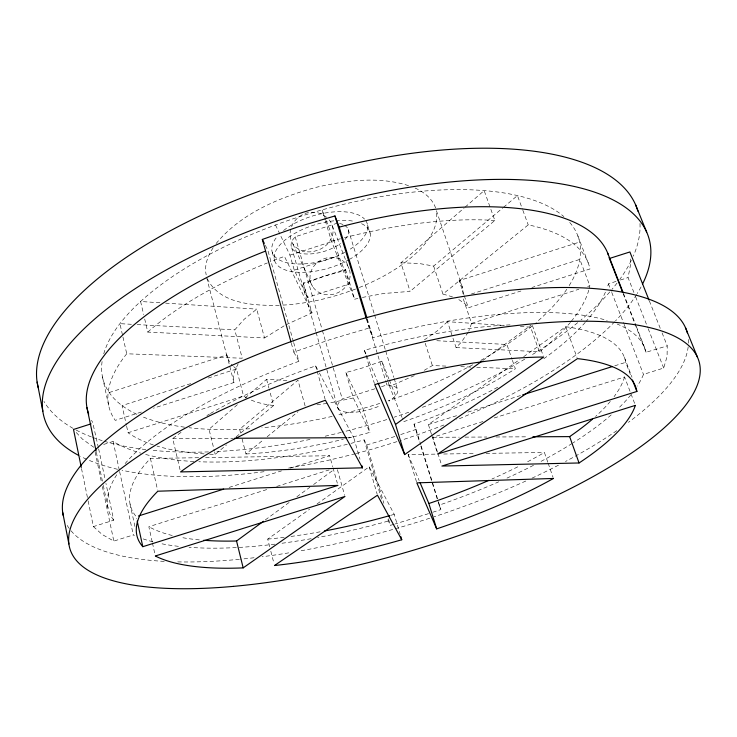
<?xml version="1.0" encoding="UTF-8"?>
<svg xmlns="http://www.w3.org/2000/svg" width="737" height="737" viewBox="0 0 737 737"><rect width="100%" height="100%" fill="white"/><g stroke="black" fill="none" stroke-linecap="round" stroke-linejoin="round"><path stroke-width="0.55" stroke-dasharray="3.69 2.76" d="M623.152 293.658L646.036 352.286L667.234 345.865L667.077 356.542L663.687 368.039L643.465 374.405L643.06 375.409A280.124 90.282 -16.6 0 1 637.247 386.151M463.297 298.936L471.569 323.386L468.732 331.208M616.058 281.405L608.43 283.837L608.099 284.97A271.796 105.75 -16.6 0 1 607.297 287.366M633.921 292.488L628.053 277.591L630.596 264.519L630.31 258.936M238.189 363.756L234.716 371.116L233.389 377.998L233.942 382.531L153.37 408.206M468.207 332.212L461.187 342.383L456.065 347.569L447.497 321.691L504.412 325.432M213.214 247.66C207.889 255.527 204.048 265.338 206.194 274.901M141.393 412.029L115.258 420.357A250.267 97.127 -16.6 0 1 125.631 355.151L126.736 353.778L242.224 358.228L234.771 329.844L243.929 319.499L256.716 309.135L264.528 337.951L147.769 332.092L144.692 318.983M337.491 223.118L295.196 236.789L292.782 239.7A29.738 13.773 -16.6 0 0 304.823 253.915A29.738 13.773 -16.6 0 0 340.853 243.21M216.116 243.532C241.017 213.389 278.945 197.627 315.758 187.419C346.344 180.307 379.463 175.922 409.873 186.083M198.668 457.714L150.422 458.451L149.233 459.695A257.895 82.894 -16.6 0 0 136.262 516.665L136.75 518.894M447.497 321.691L437.078 331.033L424.162 340.033M374.949 388.767L342.3 399.122L339.61 401.665A31.304 10.963 -16.6 0 0 346.786 412.241A31.304 10.963 -16.6 0 0 380.006 405.801M147.769 332.092L149.381 330.664A250.267 97.127 -16.6 0 1 267.393 262.916M237.369 404.677L209.022 429.266L214.403 451.108M245.108 397.971L266.582 379.334L287.817 380.532M362.355 297.435L383.406 293.547L410.094 291.355L400.91 262.823L464.218 207.908M465.084 207.152L484.163 190.607L494.84 220.464L410.094 291.355M400.91 262.823L418.662 263.413L433.651 266.066L502.606 208.055M503.482 207.327L517.448 195.572L522.45 209.17M209.603 454.185A250.267 97.127 -16.6 0 0 213.288 454.333L215.204 454.388L226.535 444.908M236.126 436.884L273.611 405.534L269.217 389.164M242.105 438.939L245.946 453.974L263.606 439.639M267.144 436.765L298.052 411.679M433.651 266.066L442.955 294.063L528.226 224.859L530.17 225.273A250.267 97.127 -16.6 0 1 589.978 268.968L531.902 287.504M532.013 326.003L529.267 328.232A248.065 101.052 -16.6 0 1 508.447 343.46L505.26 345.579A248.065 101.052 -16.6 0 1 479.004 361.379M456.065 347.569L539.364 351.752L540.811 350.628A250.267 97.127 -16.6 0 0 570.466 322.29M180.04 469.699L172.734 438.561L174.448 437.244A257.895 82.894 -16.6 0 1 181.422 432.112M265.32 519.907L289.457 502.219M296.882 496.775L309.881 487.249M313.594 484.531L334.008 469.561M482.799 360.513L531.082 325.128M269.696 546.808L267.724 539.106L309.604 509.258M317.048 503.951L369.163 466.816L394.231 514.343L400.182 534.463M431.504 434.406L428.409 424.576L519.944 359.343M523.685 356.68L565.712 326.721L567.665 326.988A257.895 82.894 -16.6 0 1 625.713 362.337L631.287 376.902M264.528 337.951L284.206 325.8M512.399 360.319L515.338 368.767L513.671 369.845A250.267 97.127 -16.6 0 1 403.729 421.656L402.439 418.459M446.005 366.096L432.37 365.57L422.375 371.42M547.794 462.228L544.413 452.481L542.672 453.485A257.895 82.894 -16.6 0 1 525.997 462.606M414.286 375.64L389.587 386.464L402.015 417.391M286.094 324.713L312.009 312.884L303.22 282.962L345.478 269.373L345.819 270.23L324.335 276.172L303.616 283.8M359.297 287.504C381.849 278.402 403.636 266.204 420.781 248.71C429.938 238.677 438.755 225.623 436.387 211.372M388.924 378.984L381.83 361.13L364.106 367.468L345.865 372.572L353.327 397.962L369.974 432.315A250.267 97.127 -16.6 0 1 348.61 438.018M291.318 343.249L293.787 352.083L331.06 339.278L369.173 328.011L372.977 337.647L376.238 336.772A280.124 90.282 -16.6 0 1 607.196 320.503M497.705 387.257A271.796 105.75 -16.6 0 1 416.147 423.388L414.019 424.143L416.027 429.422L400.237 434.71M293.676 342.585L298.909 361.277L295.795 362.429A280.124 90.282 -16.6 0 0 125.133 463.564M438.506 501.897L440.892 509.58L432.822 512.243M355.584 289.042C331.475 298.043 306.085 304.151 280.309 305.238M420.809 446.042L439.141 505.149L441.325 504.394A280.124 90.282 -16.6 0 0 498.728 481.814M394.802 436.525L366.74 444.955L364.152 439.878L361.968 440.477A271.796 105.75 -16.6 0 1 350.987 443.361M428.556 513.643L395.281 523.915M289.954 255.113L334.183 240.842L338.716 255.831L349.863 283.819L307.393 297.453L294.266 270.147L289.954 255.113L280.318 235.039M294.266 270.147L338.716 255.831M109.196 392.535L226.83 354.93L233.942 382.531M463.932 294.736L459.142 280.604L579.66 242.022M190.736 383.636L122.056 405.58L126.377 425.138M208.184 378.063L236.522 369.007L243.532 395.972L248.166 398.883M471.348 294.017L579.816 259.396L589.849 285.753A250.267 97.127 -16.6 0 1 589.37 287.927M458.801 299.563L465.222 304.031L468.354 307.78L520.948 290.995M126.626 426.226L128.063 432.748L243.532 395.972M471.569 323.386L578.895 289.236M587.656 286.453L589.849 285.753M103.641 444.448L113.111 441.435L114.217 442.099A271.796 105.75 -16.6 0 0 140.656 453.098M620.416 280.014L628.053 277.591M381.48 386.695L386.925 384.972L390.978 385.377A31.304 10.963 -16.6 0 1 388.952 401.158M88.136 500.92L93.387 526.605L113.71 520.193L105.944 483.389M229.115 487.406L281.543 470.879M290.286 468.124L329.614 455.733L332.7 466.724M428.409 424.576L458.009 415.244M467.875 412.13L520.488 395.539M614.75 365.801L625.713 362.337M152.209 541.888L148.846 526.715L267.955 489.202M276.697 486.457L329.144 469.93M437.529 452.205L432.84 437.29L483.232 421.426M494.186 417.98L624.561 376.957L634.981 404.327M93.387 526.605L102.185 534.509L113.82 541.087L133.314 534.951L134.41 535.467M394.203 524.237L390.343 525.361L387.017 517.835M387.984 521.123L385.746 521.75A280.124 90.282 -16.6 0 1 317.583 537.531M353.327 397.962L328.748 403.185M325.303 220.704L331.484 241.202L354.617 299.222L357.933 298.457M316.928 404.834L327.67 403.332M267.724 539.106L269.816 538.913A257.895 82.894 -16.6 0 0 284.169 537.319M245.946 453.974L248 453.863A250.267 97.127 -16.6 0 0 343.258 439.326M279.259 305.284C253.675 305.791 218.161 304.178 206.489 276.937L227.07 356.772L229.916 362.641L232.634 365.57M205.559 457.613L329.614 455.733M416.488 481.777L408.169 454.545L436.792 454.112M443.665 454.01L475.715 453.522M486.024 453.366L544.413 452.481M172.734 438.561L233.454 438.266M348.011 437.704L353.742 437.677L359.988 459.215M432.84 437.29L459.28 437.161M465.029 437.133L486.871 437.023M496.065 436.977L528.254 436.82M460.782 366.667L471.007 367.063M476.692 367.275L515.338 368.767M131.407 324.289L119.919 323.672L122.692 335.934M137.146 324.593L234.771 329.844M436.801 340.715L506.899 344.483L512.031 359.269M494.84 220.464L492.463 220.317A250.267 97.127 -16.6 0 0 344.428 237.719M159.947 302.769L140.592 301.497L143.669 314.607M165.641 303.147L256.716 309.135M520.35 326.482L530.594 327.154L539.364 351.752M273.611 405.534L265.817 404.466L256.273 402.107L249.18 399.288M339.49 223.541L341.48 223.956A29.738 13.773 -16.6 0 1 343.663 224.859M442.955 294.063L452.472 296.864M415.032 188.027C424.678 192.274 433.66 199.718 436.304 210.331L462.735 288.231L463.057 294.818M236.522 369.007L233.307 366.307M326.675 217.286L322.143 214.32A21.972 19.512 -14.9 0 0 305.698 213.214A21.981 19.374 -31.3 0 0 292.856 223.799L290.765 228.903A21.603 18.545 -45.9 0 0 296.173 247.568L300.521 250.193A21.972 19.374 -31.3 0 0 316.735 250.516A21.972 19.512 -14.9 0 0 330.075 240.658L332.304 235.895A21.594 18.959 1.2 0 0 328.923 219.58M93.82 447.285L82.47 439.151L75.865 432.085M459.142 280.604L460.385 282.142L462.735 288.231M113.71 520.193L113.129 519.428A280.124 90.282 -16.6 0 1 117.386 473.771M293.787 352.083L298.909 361.277M210.423 413.512A257.895 82.894 -16.6 0 1 315.629 365.884L318.845 371.945M319.379 372.959L353.742 437.677M265.329 245.329L267.817 250.221L293.363 341.48M312.009 312.884L284.436 256.384A250.267 97.127 -16.6 0 0 270.203 261.801M275.5 224.997L279.83 234.034M345.865 372.572L362.926 408.482L369.974 432.315M292.865 243.901L312.645 286.582M408.169 454.545L419.178 480.588M510.05 324.87A257.895 82.894 -16.6 0 0 364.41 350.342L366.178 354.58M366.63 355.639L377.74 382.116M649.361 300.917L660.453 328.849M662.075 332.848L667.234 345.865M389.339 380.034L396.423 397.879M635.598 296.744L647.759 327.606M648.173 328.665L663.687 368.039M439.141 505.149L440.892 509.58M325.809 219.515L322.051 209.916L324.98 219.626M326.233 220.584L334.183 240.842M623.474 293.538L635.92 325.404M636.335 326.473L644.635 347.717M332.369 225.918L349.025 268.683M608.43 283.837L611.314 291.29M611.728 292.359L623.677 323.257M624.092 324.326L643.465 374.405M577.845 235.849L588.255 263.026M624.34 357.242L631.977 377.197M522.837 210.22L528.226 224.859M565.712 326.721L577.062 357.565M532.39 325.496L543.289 355.989M548.171 463.306L553.054 477.383M464.301 295.823L468.354 307.78M425.185 343.23L432.37 365.57M367.487 224.794L370.149 233.233M437.87 453.264L441.214 463.923M431.845 435.503L437.004 451.882M416.027 429.422L420.79 444.789M421.131 445.894L438.165 500.792M414.019 424.143L419.454 441.656M348.233 229.483L374.239 313.833M374.58 314.929L385.387 349.983M385.727 351.079L393.834 377.372M394.166 378.468L397.547 389.422M381.83 361.13L387.966 381.186M388.298 382.236L389.587 386.464M367.302 319.057L372.977 337.647M366.74 318.909L385.912 381.665M386.252 382.77L386.925 384.972M366.492 319.222L369.173 328.011M345.478 269.373L354.617 299.222M364.41 350.342L365.699 354.626M366.022 355.695L374.424 383.544M366.74 444.955L383.876 503.334M388.408 518.756L390.343 525.361M364.152 439.878L381.867 500.266M369.163 466.816L377.141 494.103M295.196 236.789L322.115 329.55M322.428 330.655L342.3 399.122M303.22 282.962L307.393 297.453M291.695 247.743L315.768 331.328M316.09 332.424L337.942 408.307M315.629 365.884L316.846 370.177M317.159 371.255L325.109 399.196M337.399 469.662L344.667 495.384M333.013 467.82L337.334 483.205M272.303 252.376L274.698 260.907M305.118 405.949L297.96 380.2L239.626 429.266L240.723 433.568M266.582 379.334L268.922 388.067M270.82 551.212L273.924 563.317M214.67 452.205L215.204 454.388M122.95 337.049L126.736 353.778M150.422 458.451L157.589 490.114M646.036 352.286L645.833 351.383A280.124 90.282 -16.6 0 0 617.256 324.087M152.448 542.976L155.083 554.897M102.452 376.819L108.634 405.286M130.053 503.979L135.064 527.084M113.111 441.435L119.366 470.381M119.606 471.496L133.314 534.951M98.408 447.709L92.632 422.255A271.796 105.75 -16.6 0 1 91.48 420.302M98.647 448.824L105.004 478.93M96.344 452.315L103.042 484.181M103.281 485.314L108.256 508.963M95.11 451.919L101.42 482.016M102.36 486.475L113.82 541.087M81.503 468.539L87.906 499.806M226.83 354.93L227.07 356.772M639.983 223.504A312.562 128.339 -16.6 0 1 633.286 256.172M631.36 260.318A312.562 128.339 -16.6 0 1 619.734 279.434M617.026 283.072A312.562 128.339 -16.6 0 1 611.94 289.411M609.766 291.953A312.562 128.339 -16.6 0 1 581.014 319.904M577.688 322.668A312.562 128.339 -16.6 0 1 530.566 355.695M524.781 359.159A312.562 128.339 -16.6 0 1 421.619 407.607M408.795 412.232A312.562 128.339 -16.6 0 1 394.157 417.188M386.796 419.556A312.562 128.339 -16.6 0 1 342.41 432.103M341.295 432.389A312.562 128.339 -16.6 0 1 323.432 436.59M310.028 439.445A312.562 128.339 -16.6 0 1 215.112 451.624M208.47 451.901A312.562 128.339 -16.6 0 1 151.509 450.215M145.843 449.579A312.562 128.339 -16.6 0 1 104.322 441.288M102.203 440.643A312.562 128.339 -16.6 0 1 92.401 437.299M91.351 436.903A312.562 128.339 -16.6 0 1 74.05 428.925M73.101 428.39A312.562 128.339 -16.6 0 1 43.971 401.425M569.719 222.427A248.065 101.052 -16.6 0 1 568.835 286.159M566.808 289.254A248.065 101.052 -16.6 0 1 536.02 322.64M472.73 364.778A248.065 101.052 -16.6 0 1 388.123 400.707M379.767 403.415A248.065 101.052 -16.6 0 1 337.463 415.152M332.147 416.387A248.065 101.052 -16.6 0 1 261.838 427.792M249.668 428.741A248.065 101.052 -16.6 0 1 241.672 429.183L237.71 429.349A248.065 101.052 -16.6 0 1 210.81 429.349L207.106 429.183A248.065 101.052 -16.6 0 1 189.16 427.736M184.554 427.165A248.065 101.052 -16.6 0 1 142.831 416.884M136.861 414.305A248.065 101.052 -16.6 0 1 102.167 361.056M103.751 353.788A248.065 101.052 -16.6 0 1 118.832 325.081L120.942 322.345A248.065 101.052 -16.6 0 1 139.109 302.852L142.186 300.042A248.065 101.052 -16.6 0 1 481.805 190.413L486.365 190.782A248.065 101.052 -16.6 0 1 515.624 195.158L519.392 196.024A248.065 101.052 -16.6 0 1 563.888 216.623M641.061 286.923A315.381 123.392 -16.6 0 1 637.219 293.529M636.63 294.478A315.381 123.392 -16.6 0 1 615.496 320.917M614.695 321.747A315.381 123.392 -16.6 0 1 456.673 419.85M443.932 424.973A315.381 123.392 -16.6 0 1 401.186 440.265M396.948 441.629A315.381 123.392 -16.6 0 1 356.33 453.448M355.262 453.725A315.381 123.392 -16.6 0 1 288.508 468.05M264.076 471.698A315.381 123.392 -16.6 0 1 122.038 470.28M117.533 469.285A315.381 123.392 -16.6 0 1 87.583 459.676M86.551 459.225A315.381 123.392 -16.6 0 1 80.536 456.378M605.39 292.193A271.796 105.75 -16.6 0 1 585.979 321.553M585.261 322.364A271.796 105.75 -16.6 0 1 542.349 359.785M347.32 444.282A271.796 105.75 -16.6 0 1 198.852 461.74M193.923 461.509A271.796 105.75 -16.6 0 1 144.83 454.259M688.386 339.471A325.155 105.419 -16.6 0 1 688.294 345.764M688.174 346.832A325.155 105.419 -16.6 0 1 628.403 422.365M616.768 430.684A325.155 105.419 -16.6 0 1 565.463 461.519M558.471 465.176A325.155 105.419 -16.6 0 1 531.957 478.184M525.822 481.012A325.155 105.419 -16.6 0 1 434.029 516.803M429.699 518.222A325.155 105.419 -16.6 0 1 298.872 551.138M288.729 552.861A325.155 105.419 -16.6 0 1 262.05 556.767M254.081 557.743A325.155 105.419 -16.6 0 1 240.483 559.199M239.359 559.309A325.155 105.419 -16.6 0 1 175.259 561.834M164.24 561.382A325.155 105.419 -16.6 0 1 69.886 529.359M69.25 528.512A325.155 105.419 -16.6 0 1 66.477 524.099M630.826 394.921A280.124 90.282 -16.6 0 1 618.49 408.224M611.194 414.903A280.124 90.282 -16.6 0 1 573.036 442.882M572.188 443.416A280.124 90.282 -16.6 0 1 539.364 462.256M533.524 465.296A280.124 90.282 -16.6 0 1 505.057 478.986M311.134 538.701A280.124 90.282 -16.6 0 1 281.598 543.298M274.901 544.155A280.124 90.282 -16.6 0 1 189.031 547.315M178.409 546.329A280.124 90.282 -16.6 0 1 159.865 543.399M152.872 541.778A280.124 90.282 -16.6 0 1 142.702 538.747M624.561 376.957A257.895 82.894 -16.6 0 1 614.059 396.681M610.291 401.416A257.895 82.894 -16.6 0 1 595.56 416.469M517.77 466.825A257.895 82.894 -16.6 0 1 491.929 479.013M394.231 514.343A257.895 82.894 -16.6 0 1 390.96 515.274M320.125 531.801A257.895 82.894 -16.6 0 1 290.415 536.518M199.331 539.908A257.895 82.894 -16.6 0 1 180.722 537.347M172.265 535.513A257.895 82.894 -16.6 0 1 148.846 526.715M206.913 415.576A257.895 82.894 -16.6 0 1 209.538 414.028M588.789 290.111A250.267 97.127 -16.6 0 1 571.092 321.535M204.149 453.881A250.267 97.127 -16.6 0 1 157.055 446.106M153.324 444.927A250.267 97.127 -16.6 0 1 128.063 432.748M331.484 241.202A250.267 97.127 -16.6 0 1 340.439 238.76M349.449 269.751A20.396 18.361 -23.2 0 1 325.376 294.542A20.396 18.361 -23.2 0 1 315.27 264.528A20.396 18.361 -23.2 0 1 349.135 268.839M344.621 225.384A29.738 13.773 -16.6 0 1 344.741 239.728M365.755 220.612A49.591 22.976 -16.6 0 1 348.518 250.212M344.723 252.358A49.591 22.976 -16.6 0 1 286.656 262.648A49.591 22.976 -16.6 0 1 277.554 236.19M283.533 230.561A49.591 22.976 -16.6 0 1 364.548 219.11M361.572 223.698A49.729 22.736 -16.6 0 1 350.121 259.028M349.172 259.571A49.729 22.736 -16.6 0 1 274.79 261.174A49.729 22.736 -16.6 0 1 334.828 220.722M335.86 220.63A49.729 22.736 -16.6 0 1 354.948 221.524"/><path stroke-width="1.11" d="M203.753 540.276A257.895 82.894 -16.6 0 0 234.596 541.041L236.549 540.995L263.468 521.271M404.668 454.572L374.746 384.622A260.281 78.251 -16.6 0 1 541.253 357.067L543.666 357.049L404.668 454.572L395.511 424.484L481.869 361.194M243.173 567.877L344.971 496.462L155.323 555.984A260.281 78.251 -16.6 0 0 241.211 567.96L243.173 567.877L236.549 540.995M532.851 436.801L569.646 436.617L571.166 435.567A257.895 82.894 -16.6 0 0 592.437 419.206M579.042 462.974L580.59 461.952A260.281 78.251 -16.6 0 0 635.377 405.378L441.887 466.051L579.042 462.974L569.646 436.617M291.014 342.143L262.335 239.442L298.199 226.793L334.957 215.95L339.213 227.153L366.962 317.96M81.282 467.424L73.516 429.459L91.038 423.867M622.737 292.589L609.416 258.484L629.886 251.953L649.03 300.116M138.445 515.983L223.652 489.128M522.68 394.848L612.558 366.492M636.86 391.467L437.686 454.075L577.449 358.633L579.411 358.855A260.281 78.251 -16.6 0 1 636.86 391.467L632.484 380.025M142.812 546.688L337.951 485.407L157.838 491.211L156.631 492.417A260.281 78.251 -16.6 0 0 142.812 546.688L137.229 521.114M339.213 227.153L342.364 226.323A271.796 105.75 -16.6 0 1 608.495 255.288M362.493 467.838L180.565 471.92L182.297 470.639A260.281 78.251 -16.6 0 1 325.422 400.265L362.493 467.838L361.867 465.683M234.596 438.257L346.869 437.714M401.748 539.76L377.464 495.2L274.486 565.519L276.578 565.297A260.281 78.251 -16.6 0 0 401.748 539.76L400.808 536.582M262.335 239.442L264.334 243.367M436.663 528.88L416.82 482.864L553.432 478.46L551.672 479.446A260.281 78.251 -16.6 0 1 436.663 528.88L428.87 503.509L420.062 482.671M378.182 383.176L395.511 424.484M635.524 204.656L646.69 232.155M685.419 327.541L697.515 357.334M607.712 253.16L623.06 292.469M334.957 215.95L366.16 318.126M609.158 257.443L609.416 258.484M86.957 407.616L96.114 451.201M37.117 382.088L42.838 411.246M62.691 512.39L68.891 543.989M38.269 387.754A312.562 128.339 -16.6 0 1 304.04 176.493A312.562 128.339 -16.6 0 1 637.901 211.15M78.619 455.383A315.381 123.392 -16.6 0 1 307.209 211.031A315.381 123.392 -16.6 0 1 642.581 283.966M88.707 414.157A271.796 105.75 -16.6 0 1 264.823 251.372M63.318 515.771A325.155 105.419 -16.6 0 1 349.762 322.391A325.155 105.419 -16.6 0 1 687.317 332.894M488.963 480.321A257.895 82.894 -16.6 0 1 428.87 503.509M389.864 515.587A257.895 82.894 -16.6 0 1 324.437 530.999M233.316 586.385A328.214 99.541 -16.6 0 0 700.15 367.652A328.214 99.541 -16.6 0 0 219.829 410.887A328.214 99.541 -16.6 0 0 233.316 586.385"/></g></svg>
